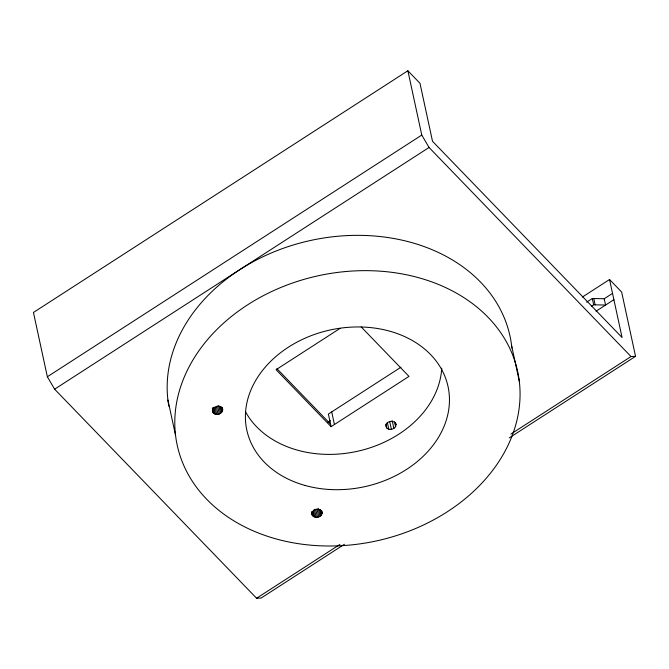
<?xml version="1.0" encoding="UTF-8"?>
<svg xmlns="http://www.w3.org/2000/svg" width="669" height="669" viewBox="0 0 669 669"><rect width="100%" height="100%" fill="white"/><g stroke="black" fill="none" stroke-linecap="round" stroke-linejoin="round"><path stroke-width="1" d="M222.643 409.587C221.439 403.775 210.718 406.484 212.775 412.188C215.594 417.155 225.027 413.174 222.208 407.563M311.93 514.118C311.511 508.323 322.583 507.336 322.04 513.583C320.593 519.119 310.918 518.383 311.495 512.103M395.998 424.581C396.265 429.833 387 431.463 385.837 426.178C385.561 420.926 394.835 419.296 395.998 424.581L395.571 422.641M586.688 302.162L592.291 298.525L604.216 298.75L612.536 293.382L609.543 279.508L582.356 297.061M612.536 293.382L622.078 337.511L432.517 141.293L419.981 83.29L407.873 70.755L33.45 312.465L47.357 376.764L54.624 389.182L256.587 598.245L261.127 598.053L344.426 544.273M47.357 376.764L421.779 135.063L407.873 70.755M54.624 389.182L429.046 147.481L631.009 356.535L635.55 356.343L621.643 292.044L609.543 279.508M340.095 328.37L276.063 369.698L331.105 426.671L408.985 376.396L361.16 326.898M400.99 367.189L328.379 414.061L331.105 426.671M327.843 422.348L330.469 420.65M596.046 311.21L613.899 299.687M256.587 598.245L339.885 544.466M510.873 434.089L631.009 356.535M509.285 437.861L635.55 356.343M591.271 306.343L593.679 304.796L605.579 305.056L604.216 298.75M276.966 368.678L330.553 424.154M421.779 135.063L429.046 147.481M592.291 298.525L593.679 304.796M593.788 298.558L595.142 304.847M511.676 346.032L519.311 381.338A174.174 135.74 -12.2 0 1 275.469 538.746A174.174 135.74 -12.2 0 1 247.513 304.897A174.174 135.74 -12.2 0 1 519.311 381.338M394.501 421.83L395.555 426.68M392.193 420.676L393.865 428.436M389.718 421.612L391.39 429.364M387.318 422.44L388.789 429.23M385.913 424.188L386.757 428.068M331.707 411.912L334.433 424.522M321.647 510.506L322.09 512.521M321.379 510.556L322.04 513.583M320.551 509.586L321.647 514.628M319.631 509.527L320.936 515.582M318.218 508.306L319.958 516.376M317.039 508.9L318.779 516.97M315.743 509.243L317.482 517.313M314.405 509.31L316.153 517.38M313.351 510.113L314.882 517.179M312.666 511.66L313.753 516.702M311.971 511.969L312.849 516.008M311.57 512.094L312.222 515.122M221.941 407.622L222.593 410.641M221.105 406.643L222.2 411.686M220.185 406.585L221.489 412.639M218.771 405.372L220.511 413.442M217.592 405.958L219.34 414.027M216.296 406.3L218.035 414.37M215.184 407.379L216.706 414.446M213.904 407.178L215.435 414.236M213.001 407.714L214.306 413.768M212.307 408.023L213.403 413.066M212.341 410.164L212.775 412.188M167.919 400.012L175.546 435.318M168.839 406.183A174.174 135.74 -12.2 0 1 320.986 238.448A174.174 135.74 -12.2 0 1 511.894 348.039M441.732 368.134A102.934 80.221 -12.2 0 1 357.514 451.266A102.934 80.221 -12.2 0 1 245.523 411.769M304.897 485.41A102.934 80.221 -12.2 0 0 449.016 392.377A102.934 80.221 -12.2 0 0 288.372 347.203A102.934 80.221 -12.2 0 0 304.897 485.41"/></g></svg>
